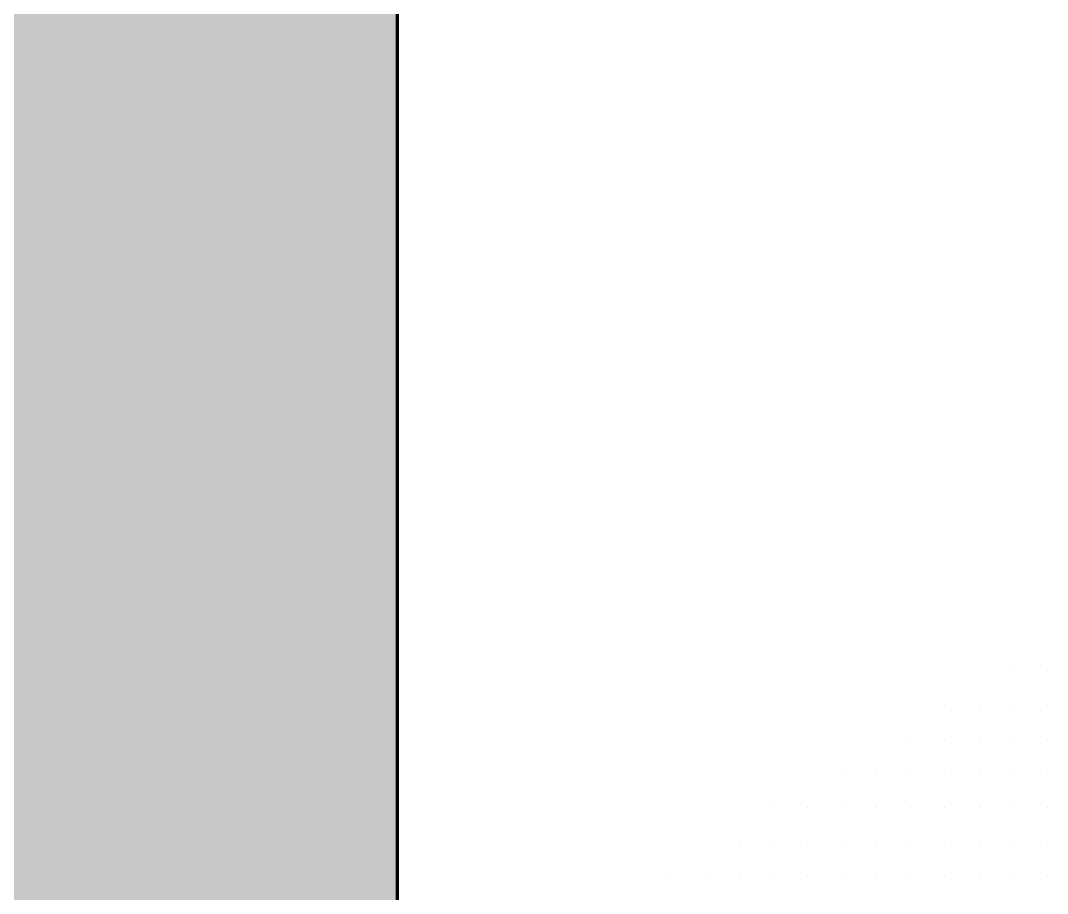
# Model space of a CAD drawing. Header units: inches. Extents: x 1 to 529, y -1 to 335.
# Drawn here: x 410.2 to 412.2, y 29.167 to 30.867 of the extents above; entities that cross this region are included whole.
import ezdxf

# ---------------------------------------------------------------- set-up
doc = ezdxf.new("R2010")
doc.units = ezdxf.units.IN
doc.layers.add('H', color=7, linetype='CONTINUOUS', lineweight=100)
doc.layers.add('P', color=250, linetype='CONTINUOUS', lineweight=100)

msp = doc.modelspace()

# ---------------------------------------------------------------- hatches: boundary and pattern name
at = {"layer": 'H', "linetype": 'CONTINUOUS'}
msp.add_hatch(color=0, dxfattribs=at).paths.add_polyline_path([(408.2, 33.8), (410.9333, 33.8), (410.9333, 25.6)])

# ---------------------------------------------------------------- linework, layer by layer
at = {"layer": 'P', "color": 0, "linetype": 'CONTINUOUS'}
for points in [[(408.2, 33.8), (410.9333, 33.8), (410.9333, 25.6), (408.2, 33.8)], [(412.1333, 29.6), (412.1333, 29.6)], [(412.1333, 29.6), (412.1333, 29.6)], [(412.1333, 29.6), (412.1333, 29.6)], [(412.1333, 29.6), (412.1333, 29.6)], [(412.1333, 29.6), (412.1333, 29.6)], [(412.2, 29.6), (412.2, 29.6)], [(412.2, 29.6), (412.2, 29.6)], [(412.2, 29.6), (412.2, 29.6)], [(412.2, 29.6), (412.2, 29.6)], [(412.2, 29.6), (412.2, 29.6)], [(412, 29.5333), (412, 29.5333)], [(412, 29.5333), (412, 29.5333)], [(412.0667, 29.5333), (412.0667, 29.5333)], [(412.0667, 29.5333), (412.0667, 29.5333)], [(412.0667, 29.5333), (412.0667, 29.5333)], [(412.0667, 29.5333), (412.0667, 29.5333)], [(412.0667, 29.5333), (412.0667, 29.5333)], [(412.1333, 29.5333), (412.1333, 29.5333)], [(412.1333, 29.5333), (412.1333, 29.5333)], [(412.1333, 29.5333), (412.1333, 29.5333)], [(412.1333, 29.5333), (412.1333, 29.5333)], [(412.1333, 29.5333), (412.1333, 29.5333)], [(412.1333, 29.5333), (412.1333, 29.5333)], [(412.1333, 29.5333), (412.1333, 29.5333)], [(412.1333, 29.5333), (412.1333, 29.5333)], [(412.2, 29.5333), (412.2, 29.5333)], [(412.2, 29.5333), (412.2, 29.5333)], [(412.2, 29.5333), (412.2, 29.5333)], [(412.2, 29.5333), (412.2, 29.5333)], [(411.9333, 29.4667), (411.9333, 29.4667)], [(412, 29.4667), (412, 29.4667)], [(412, 29.4667), (412, 29.4667)], [(412, 29.4667), (412, 29.4667)], [(412, 29.4667), (412, 29.4667)], [(412, 29.4667), (412, 29.4667)], [(412, 29.4667), (412, 29.4667)], [(412.0667, 29.4667), (412.0667, 29.4667)], [(412.0667, 29.4667), (412.0667, 29.4667)], [(412.0667, 29.4667), (412.0667, 29.4667)], [(412.1333, 29.4667), (412.1333, 29.4667)], [(412.1333, 29.4667), (412.1333, 29.4667)], [(412.1333, 29.4667), (412.1333, 29.4667)], [(412.1333, 29.4667), (412.1333, 29.4667)], [(412.1333, 29.4667), (412.1333, 29.4667)], [(412.1333, 29.4667), (412.1333, 29.4667)], [(412.2, 29.4667), (412.2, 29.4667)], [(412.2, 29.4667), (412.2, 29.4667)], [(412.2, 29.4667), (412.2, 29.4667)], [(411.8, 29.4), (411.8, 29.4)], [(411.8, 29.4), (411.8, 29.4)], [(411.8, 29.4), (411.8, 29.4)], [(411.8, 29.4), (411.8, 29.4)], [(411.8, 29.4), (411.8, 29.4)], [(411.8667, 29.4), (411.8667, 29.4)], [(411.8667, 29.4), (411.8667, 29.4)], [(411.8667, 29.4), (411.8667, 29.4)], [(411.8667, 29.4), (411.8667, 29.4)], [(411.8667, 29.4), (411.8667, 29.4)], [(411.8667, 29.4), (411.8667, 29.4)], [(411.9333, 29.4), (411.9333, 29.4)], [(411.9333, 29.4), (411.9333, 29.4)], [(411.9333, 29.4), (411.9333, 29.4)], [(411.9333, 29.4), (411.9333, 29.4)], [(411.9333, 29.4), (411.9333, 29.4)], [(411.9333, 29.4), (411.9333, 29.4)], [(412, 29.4), (412, 29.4)], [(412, 29.4), (412, 29.4)], [(412, 29.4), (412, 29.4)], [(412, 29.4), (412, 29.4)], [(412, 29.4), (412, 29.4)], [(412, 29.4), (412, 29.4)], [(412, 29.4), (412, 29.4)], [(412, 29.4), (412, 29.4)], [(412, 29.4), (412, 29.4)], [(412, 29.4), (412, 29.4)], [(412, 29.4), (412, 29.4)], [(412, 29.4), (412, 29.4)], [(412.0667, 29.4), (412.0667, 29.4)], [(412.0667, 29.4), (412.0667, 29.4)], [(412.0667, 29.4), (412.0667, 29.4)], [(412.0667, 29.4), (412.0667, 29.4)], [(412.0667, 29.4), (412.0667, 29.4)], [(412.0667, 29.4), (412.0667, 29.4)], [(412.1333, 29.4), (412.1333, 29.4)], [(412.1333, 29.4), (412.1333, 29.4)], [(412.1333, 29.4), (412.1333, 29.4)], [(412.1333, 29.4), (412.1333, 29.4)], [(412.1333, 29.4), (412.1333, 29.4)], [(412.1333, 29.4), (412.1333, 29.4)], [(412.1333, 29.4), (412.1333, 29.4)], [(412.1333, 29.4), (412.1333, 29.4)], [(412.1333, 29.4), (412.1333, 29.4)], [(412.1333, 29.4), (412.1333, 29.4)], [(412.1333, 29.4), (412.1333, 29.4)], [(412.1333, 29.4), (412.1333, 29.4)], [(412.1333, 29.4), (412.1333, 29.4)], [(412.2, 29.4), (412.2, 29.4)], [(412.2, 29.4), (412.2, 29.4)], [(412.2, 29.4), (412.2, 29.4)], [(412.2, 29.4), (412.2, 29.4)], [(412.2, 29.4), (412.2, 29.4)], [(412.2, 29.4), (412.2, 29.4)], [(411.6667, 29.3333), (411.6667, 29.3333)], [(411.7333, 29.3333), (411.7333, 29.3333)], [(411.7333, 29.3333), (411.7333, 29.3333)], [(411.7333, 29.3333), (411.7333, 29.3333)], [(411.8, 29.3333), (411.8, 29.3333)], [(411.8, 29.3333), (411.8, 29.3333)], [(411.8, 29.3333), (411.8, 29.3333)], [(411.8, 29.3333), (411.8, 29.3333)], [(411.8, 29.3333), (411.8, 29.3333)], [(411.8, 29.3333), (411.8, 29.3333)], [(411.8667, 29.3333), (411.8667, 29.3333)], [(411.8667, 29.3333), (411.8667, 29.3333)], [(411.8667, 29.3333), (411.8667, 29.3333)], [(411.9333, 29.3333), (411.9333, 29.3333)], [(411.9333, 29.3333), (411.9333, 29.3333)], [(411.9333, 29.3333), (411.9333, 29.3333)], [(412, 29.3333), (412, 29.3333)], [(412, 29.3333), (412, 29.3333)], [(412, 29.3333), (412, 29.3333)], [(412, 29.3333), (412, 29.3333)], [(412, 29.3333), (412, 29.3333)], [(412, 29.3333), (412, 29.3333)], [(412.0667, 29.3333), (412.0667, 29.3333)], [(412.0667, 29.3333), (412.0667, 29.3333)], [(412.0667, 29.3333), (412.0667, 29.3333)], [(412.1333, 29.3333), (412.1333, 29.3333)], [(412.1333, 29.3333), (412.1333, 29.3333)], [(412.1333, 29.3333), (412.1333, 29.3333)], [(412.1333, 29.3333), (412.1333, 29.3333)], [(412.1333, 29.3333), (412.1333, 29.3333)], [(412.1333, 29.3333), (412.1333, 29.3333)], [(412.2, 29.3333), (412.2, 29.3333)], [(412.2, 29.3333), (412.2, 29.3333)], [(412.2, 29.3333), (412.2, 29.3333)], [(411.6, 29.2667), (411.6, 29.2667)], [(411.6, 29.2667), (411.6, 29.2667)], [(411.6667, 29.2667), (411.6667, 29.2667)], [(411.6667, 29.2667), (411.6667, 29.2667)], [(411.6667, 29.2667), (411.6667, 29.2667)], [(411.7333, 29.2667), (411.7333, 29.2667)], [(411.7333, 29.2667), (411.7333, 29.2667)], [(411.7333, 29.2667), (411.7333, 29.2667)], [(411.8, 29.2667), (411.8, 29.2667)], [(411.8, 29.2667), (411.8, 29.2667)], [(411.8, 29.2667), (411.8, 29.2667)], [(411.8, 29.2667), (411.8, 29.2667)], [(411.8, 29.2667), (411.8, 29.2667)], [(411.8, 29.2667), (411.8, 29.2667)], [(411.8667, 29.2667), (411.8667, 29.2667)], [(411.8667, 29.2667), (411.8667, 29.2667)], [(411.8667, 29.2667), (411.8667, 29.2667)], [(411.9333, 29.2667), (411.9333, 29.2667)], [(411.9333, 29.2667), (411.9333, 29.2667)], [(411.9333, 29.2667), (411.9333, 29.2667)], [(412, 29.2667), (412, 29.2667)], [(412, 29.2667), (412, 29.2667)], [(412, 29.2667), (412, 29.2667)], [(412, 29.2667), (412, 29.2667)], [(412, 29.2667), (412, 29.2667)], [(412, 29.2667), (412, 29.2667)], [(412.0667, 29.2667), (412.0667, 29.2667)], [(412.0667, 29.2667), (412.0667, 29.2667)], [(412.0667, 29.2667), (412.0667, 29.2667)], [(412.1333, 29.2667), (412.1333, 29.2667)], [(412.1333, 29.2667), (412.1333, 29.2667)], [(412.1333, 29.2667), (412.1333, 29.2667)], [(412.1333, 29.2667), (412.1333, 29.2667)], [(412.1333, 29.2667), (412.1333, 29.2667)], [(412.1333, 29.2667), (412.1333, 29.2667)], [(412.1333, 29.2667), (412.1333, 29.2667)], [(412.2, 29.2667), (412.2, 29.2667)], [(412.2, 29.2667), (412.2, 29.2667)], [(412.2, 29.2667), (412.2, 29.2667)], [(411.4667, 29.2), (411.4667, 29.2)], [(411.4667, 29.2), (411.4667, 29.2)], [(411.4667, 29.2), (411.4667, 29.2)], [(411.4667, 29.2), (411.4667, 29.2)], [(411.4667, 29.2), (411.4667, 29.2)], [(411.4667, 29.2), (411.4667, 29.2)], [(411.5333, 29.2), (411.5333, 29.2)], [(411.5333, 29.2), (411.5333, 29.2)], [(411.5333, 29.2), (411.5333, 29.2)], [(411.5333, 29.2), (411.5333, 29.2)], [(411.5333, 29.2), (411.5333, 29.2)], [(411.5333, 29.2), (411.5333, 29.2)], [(411.6, 29.2), (411.6, 29.2)], [(411.6, 29.2), (411.6, 29.2)], [(411.6, 29.2), (411.6, 29.2)], [(411.6, 29.2), (411.6, 29.2)], [(411.6, 29.2), (411.6, 29.2)], [(411.6, 29.2), (411.6, 29.2)], [(411.6, 29.2), (411.6, 29.2)], [(411.6, 29.2), (411.6, 29.2)], [(411.6, 29.2), (411.6, 29.2)], [(411.6, 29.2), (411.6, 29.2)], [(411.6, 29.2), (411.6, 29.2)], [(411.6, 29.2), (411.6, 29.2)], [(411.6, 29.2), (411.6, 29.2)], [(411.6, 29.2), (411.6, 29.2)], [(411.6667, 29.2), (411.6667, 29.2)], [(411.6667, 29.2), (411.6667, 29.2)], [(411.6667, 29.2), (411.6667, 29.2)], [(411.6667, 29.2), (411.6667, 29.2)], [(411.6667, 29.2), (411.6667, 29.2)], [(411.6667, 29.2), (411.6667, 29.2)], [(411.6667, 29.2), (411.6667, 29.2)], [(411.7333, 29.2), (411.7333, 29.2)], [(411.7333, 29.2), (411.7333, 29.2)], [(411.7333, 29.2), (411.7333, 29.2)], [(411.7333, 29.2), (411.7333, 29.2)], [(411.7333, 29.2), (411.7333, 29.2)], [(411.7333, 29.2), (411.7333, 29.2)], [(411.7333, 29.2), (411.7333, 29.2)], [(411.8, 29.2), (411.8, 29.2)], [(411.8, 29.2), (411.8, 29.2)], [(411.8, 29.2), (411.8, 29.2)], [(411.8, 29.2), (411.8, 29.2)], [(411.8, 29.2), (411.8, 29.2)], [(411.8, 29.2), (411.8, 29.2)], [(411.8, 29.2), (411.8, 29.2)], [(411.8, 29.2), (411.8, 29.2)], [(411.8, 29.2), (411.8, 29.2)], [(411.8, 29.2), (411.8, 29.2)], [(411.8, 29.2), (411.8, 29.2)], [(411.8, 29.2), (411.8, 29.2)], [(411.8, 29.2), (411.8, 29.2)], [(411.8, 29.2), (411.8, 29.2)], [(411.8667, 29.2), (411.8667, 29.2)], [(411.8667, 29.2), (411.8667, 29.2)], [(411.8667, 29.2), (411.8667, 29.2)], [(411.8667, 29.2), (411.8667, 29.2)], [(411.8667, 29.2), (411.8667, 29.2)], [(411.8667, 29.2), (411.8667, 29.2)], [(411.8667, 29.2), (411.8667, 29.2)], [(411.9333, 29.2), (411.9333, 29.2)], [(411.9333, 29.2), (411.9333, 29.2)], [(411.9333, 29.2), (411.9333, 29.2)], [(411.9333, 29.2), (411.9333, 29.2)], [(411.9333, 29.2), (411.9333, 29.2)], [(411.9333, 29.2), (411.9333, 29.2)], [(411.9333, 29.2), (411.9333, 29.2)], [(412, 29.2), (412, 29.2)], [(412, 29.2), (412, 29.2)], [(412, 29.2), (412, 29.2)], [(412, 29.2), (412, 29.2)], [(412, 29.2), (412, 29.2)], [(412, 29.2), (412, 29.2)], [(412, 29.2), (412, 29.2)], [(412, 29.2), (412, 29.2)], [(412, 29.2), (412, 29.2)], [(412, 29.2), (412, 29.2)], [(412, 29.2), (412, 29.2)], [(412, 29.2), (412, 29.2)], [(412, 29.2), (412, 29.2)], [(412, 29.2), (412, 29.2)], [(412.0667, 29.2), (412.0667, 29.2)], [(412.0667, 29.2), (412.0667, 29.2)], [(412.0667, 29.2), (412.0667, 29.2)], [(412.0667, 29.2), (412.0667, 29.2)], [(412.0667, 29.2), (412.0667, 29.2)], [(412.0667, 29.2), (412.0667, 29.2)], [(412.0667, 29.2), (412.0667, 29.2)], [(412.1333, 29.2), (412.1333, 29.2)], [(412.1333, 29.2), (412.1333, 29.2)], [(412.1333, 29.2), (412.1333, 29.2)], [(412.1333, 29.2), (412.1333, 29.2)], [(412.1333, 29.2), (412.1333, 29.2)], [(412.1333, 29.2), (412.1333, 29.2)], [(412.1333, 29.2), (412.1333, 29.2)], [(412.1333, 29.2), (412.1333, 29.2)], [(412.1333, 29.2), (412.1333, 29.2)], [(412.1333, 29.2), (412.1333, 29.2)], [(412.1333, 29.2), (412.1333, 29.2)], [(412.1333, 29.2), (412.1333, 29.2)], [(412.1333, 29.2), (412.1333, 29.2)], [(412.1333, 29.2), (412.1333, 29.2)], [(412.2, 29.2), (412.2, 29.2)], [(412.2, 29.2), (412.2, 29.2)], [(412.2, 29.2), (412.2, 29.2)], [(412.2, 29.2), (412.2, 29.2)], [(412.2, 29.2), (412.2, 29.2)], [(412.2, 29.2), (412.2, 29.2)], [(412.2, 29.2), (412.2, 29.2)]]:
    msp.add_lwpolyline(points, dxfattribs=at)

doc.saveas('drawing.dxf')
